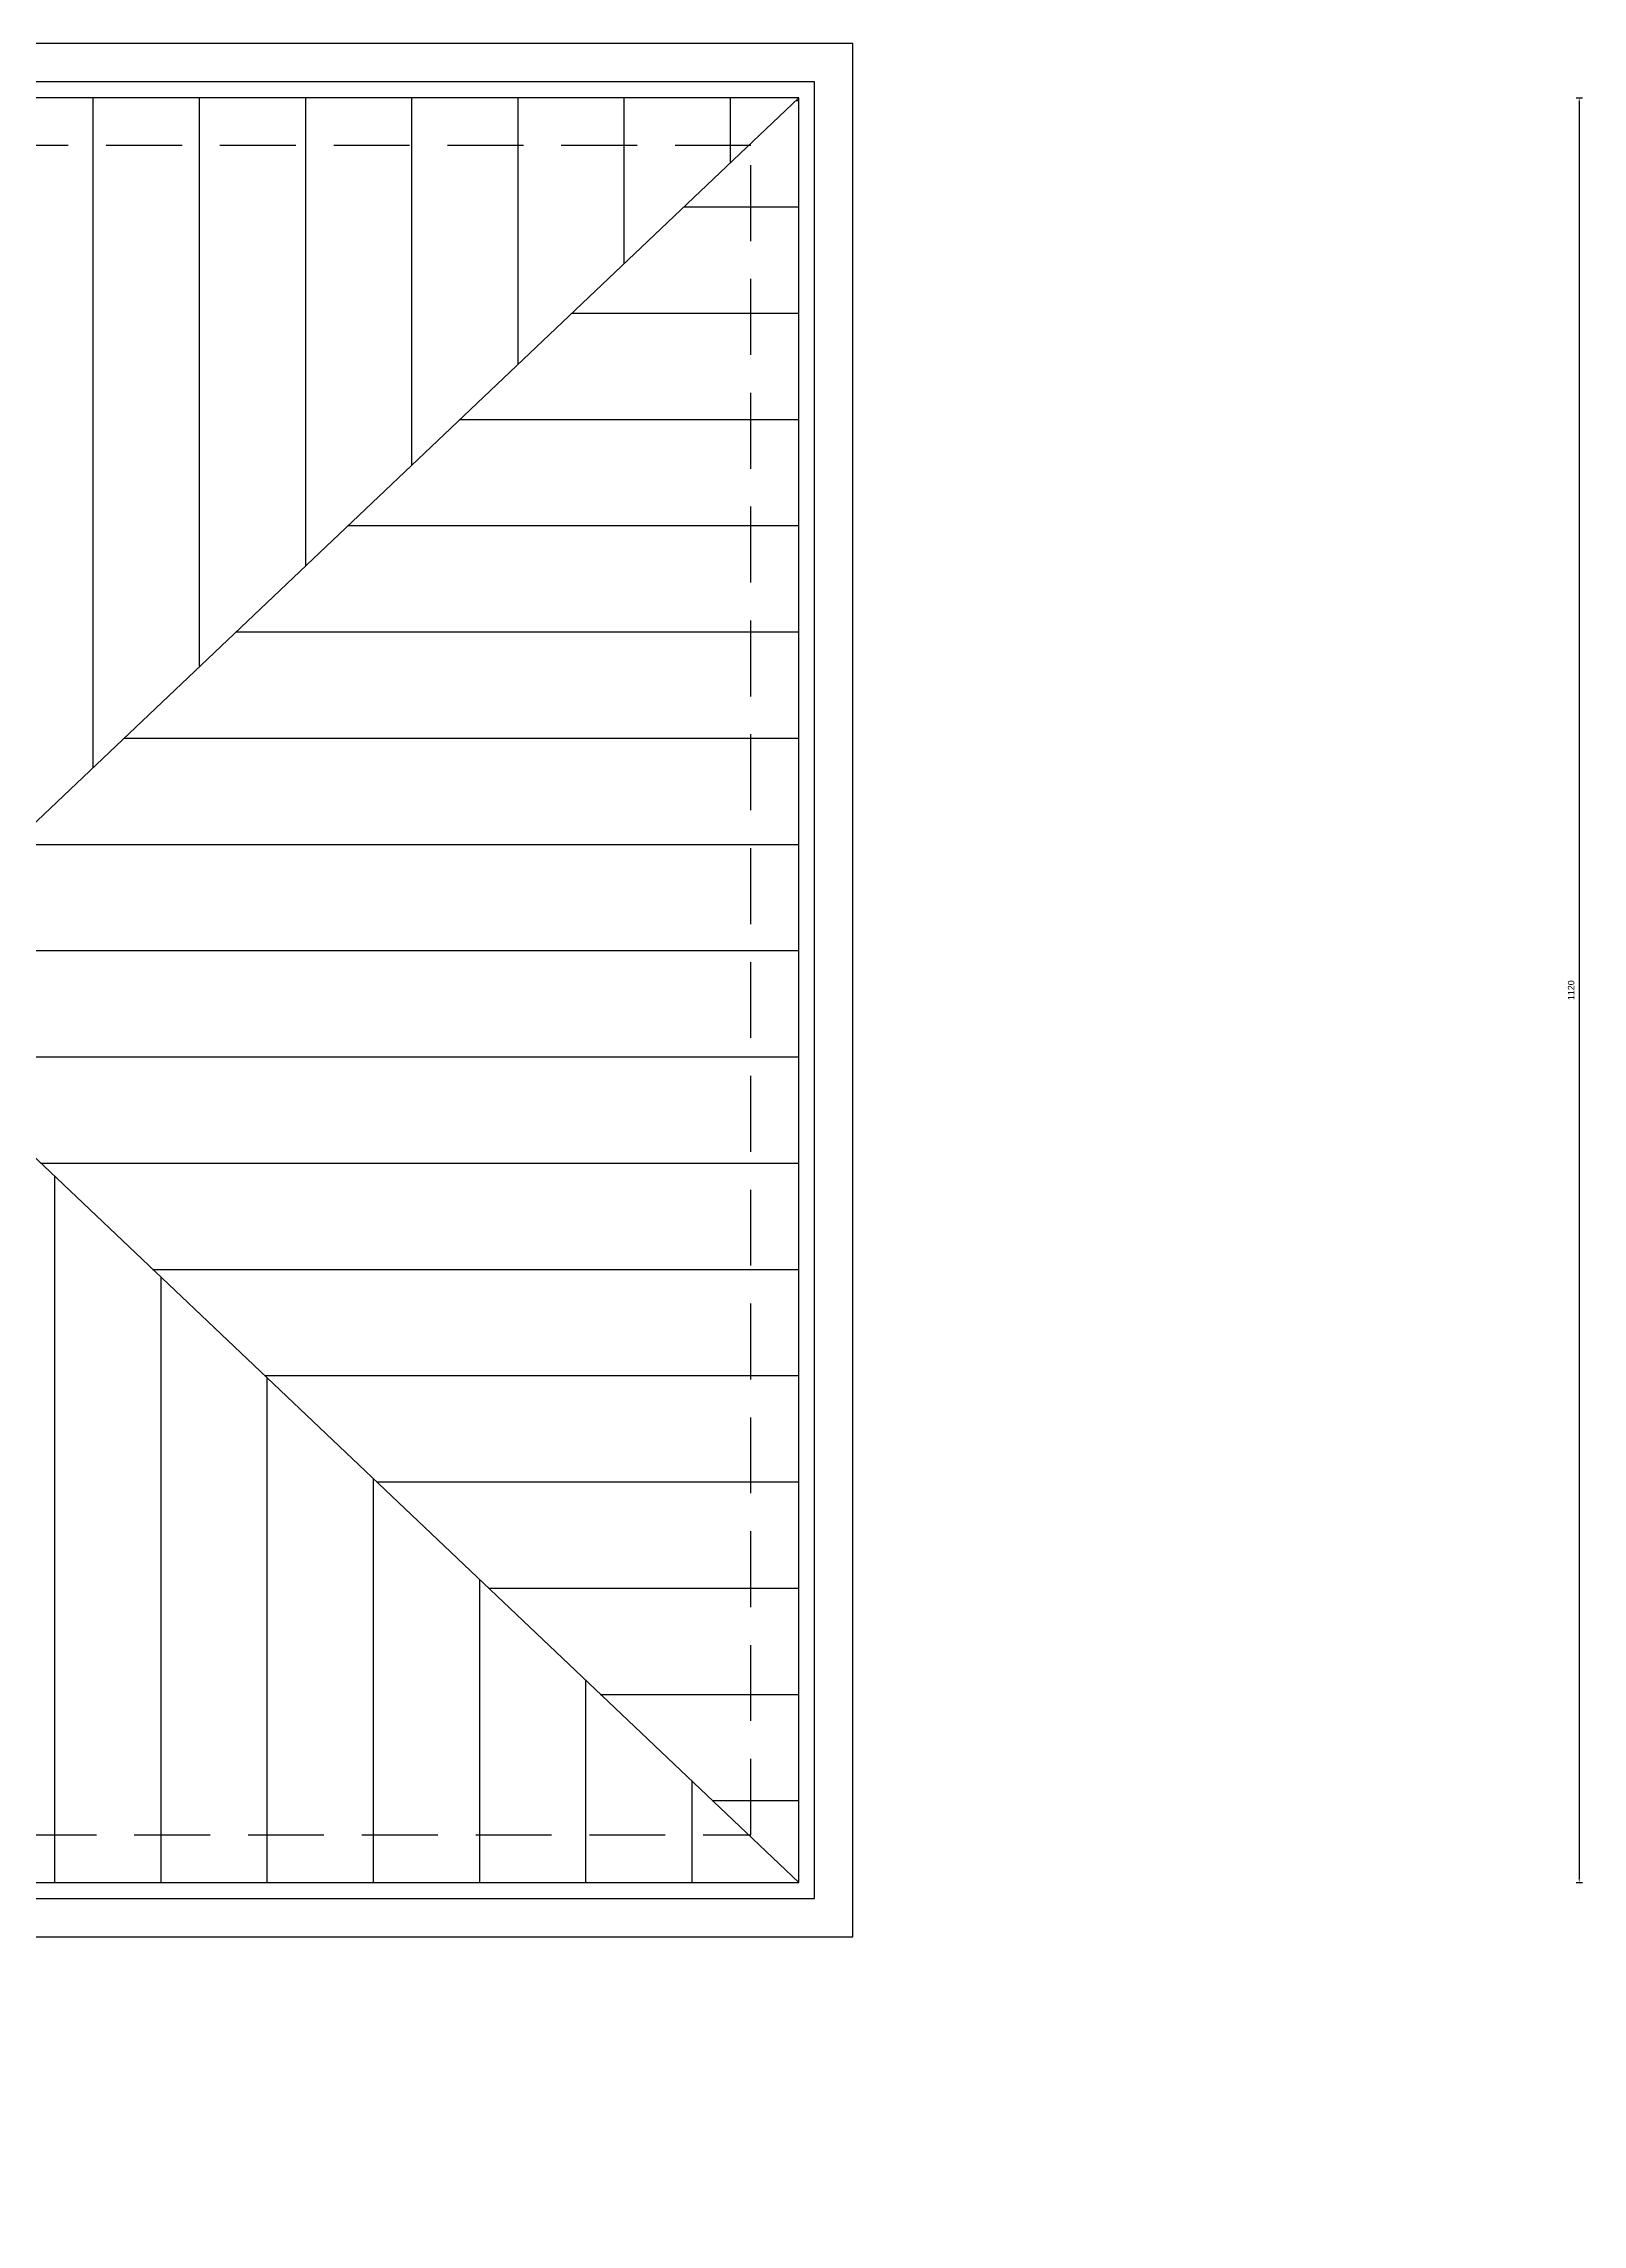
# Model space of a CAD drawing. Header units: millimetres. Extents: x 2100 to 32787, y 24082 to 35493.
# Drawn here: x 6486 to 7452, y 25169 to 26537 of the extents above; entities that cross this region are included whole.
import ezdxf

# ---------------------------------------------------------------- set-up
doc = ezdxf.new("R2010")
doc.units = ezdxf.units.MM
doc.linetypes.add('HIDDEN2', pattern=[4.7625, 3.175, -1.5875])
doc.layers.get('Defpoints').update_dxf_attribs({"color": 231, "linetype": 'HIDDEN2'})
doc.layers.add('TARAMA', color=130, linetype='Continuous')
doc.layers.add('ÖLÇÜ', color=181, linetype='Continuous')
doc.styles.get("Standard").update_dxf_attribs({"font": 'arial.ttf'})
doc.dimstyles.new('ISO-25', dxfattribs={"dimtxt": 4, "dimasz": 3, "dimexe": 2, "dimexo": 0.625, "dimgap": 3, "dimtad": 1, "dimtxsty": 'Standard', "dimcen": 2.5, "dimadec": 0, "dimazin": 0, "dimtfac": 1, "dimtix": 1, "dimtmove": 0, "dimatfit": 0, "dimfxl": 2, "dimfxlon": 1, "dimarcsym": 0})

# ---------------------------------------------------------------- blocks, each defined once
blk = doc.blocks.new('*D2625')
at = {"layer": 'Defpoints', "color": 0, "lineweight": 70, "ltscale": 3, "transparency": 16777216}
for p in [(6959.9, 25383.2), (6399.9, 25183.2), (6959.9, 24866.1)]:
    blk.add_point(p, dxfattribs=at)
at = {"layer": 'ÖLÇÜ', "color": 0, "lineweight": -2, "ltscale": 3, "transparency": 16777216}
for p, q in [((6399.9, 24868.1), (6399.9, 24864.1)), ((6402.9, 24866.1), (6956.9, 24866.1)), ((6959.9, 24868.1), (6959.9, 24864.1))]:
    blk.add_line(p, q, dxfattribs=at)
at = {"layer": 'ÖLÇÜ', "color": 0, "lineweight": 70, "ltscale": 3, "transparency": 16777216}
for points in [[(6402.9, 24866.6), (6402.9, 24865.6), (6399.9, 24866.1)], [(6956.9, 24866.6), (6956.9, 24865.6), (6959.9, 24866.1)]]:
    blk.add_solid(points, dxfattribs=at)
at = {"layer": 'ÖLÇÜ', "color": 0, "ltscale": 3, "transparency": 16777216, "insert": (6679.9, 24871.1), "char_height": 4, "attachment_point": 5}
blk.add_mtext('560', dxfattribs=at)
blk = doc.blocks.new('*D2626')
at = {"layer": 'Defpoints', "color": 0, "lineweight": 70, "ltscale": 3, "transparency": 16777216}
for p in [(6959.9, 26503.2), (6959.9, 25383.2), (7449.9, 25383.2)]:
    blk.add_point(p, dxfattribs=at)
at = {"layer": 'ÖLÇÜ', "color": 0, "lineweight": -2, "ltscale": 3, "transparency": 16777216}
for p, q in [((7447.9, 26503.2), (7451.9, 26503.2)), ((7449.9, 26500.2), (7449.9, 25386.2)), ((7447.9, 25383.2), (7451.9, 25383.2))]:
    blk.add_line(p, q, dxfattribs=at)
at = {"layer": 'ÖLÇÜ', "color": 0, "lineweight": 70, "ltscale": 3, "transparency": 16777216}
for points in [[(7449.4, 26500.2), (7450.4, 26500.2), (7449.9, 26503.2)], [(7449.4, 25386.2), (7450.4, 25386.2), (7449.9, 25383.2)]]:
    blk.add_solid(points, dxfattribs=at)
at = {"layer": 'ÖLÇÜ', "color": 0, "ltscale": 3, "transparency": 16777216, "insert": (7444.8, 25943.2), "char_height": 4, "attachment_point": 5, "rotation": 90}
blk.add_mtext('1120', dxfattribs=at)

msp = doc.modelspace()

# ---------------------------------------------------------------- hatches: boundary and pattern name
at = {"layer": 'TARAMA', "ltscale": 0.2, "transparency": 33554687}
h = msp.add_hatch(dxfattribs=at)
h.set_pattern_fill('ANSI31', color=256, scale=21, angle=225)
h.set_pattern_definition([(270, (-33688.07, -10499.88), (66.675, -7e-15), [])])
h.paths.add_polyline_path([(6959.864, 26503.22), (5669.864, 26503.22), (6260.364, 25943.22), (6314.864, 25943.22), (6369.364, 25943.22)])
h = msp.add_hatch(dxfattribs=at)
h.set_pattern_fill('ANSI31', color=256, scale=21, angle=135)
h.set_pattern_definition([(180, (-6951.93, -1568.75), (0, -66.675), [])])
h.paths.add_polyline_path([(6959.864, 26503.22), (6369.364, 25943.22), (6959.864, 25383.22)])
h = msp.add_hatch(dxfattribs=at)
h.set_pattern_fill('ANSI31', color=256, scale=21, angle=225)
h.set_pattern_definition([(270, (-641.4, 2575.69), (66.675, -7e-15), [])])
h.paths.add_polyline_path([(6049.864, 25383.22), (6224.864, 25583.22), (6399.864, 25383.22), (6959.864, 25383.22), (6369.364, 25943.22), (6314.864, 25943.22), (6260.364, 25943.22), (5669.864, 25383.22)])
h.paths.add_polyline_path([(6058.614, 25193.22), (6391.114, 25193.22), (6224.864, 25383.22)])

# ---------------------------------------------------------------- linework, layer by layer
at = {"ltscale": 0.2}
for q in [(6959.864, 26503.22), (6959.864, 25383.22)]:
    msp.add_line((6369.364, 25943.22), q, dxfattribs=at)
for points in [[(6399.864, 25349.22), (6993.864, 25349.22), (6993.864, 26537.22), (5635.864, 26537.22), (5635.864, 25349.22), (6049.864, 25349.22)], [(6399.864, 25373.22), (6969.864, 25373.22), (6969.864, 26513.22), (5659.864, 26513.22), (5659.864, 25373.22), (6049.864, 25373.22)], [(6399.864, 25383.22), (6959.864, 25383.22), (6959.864, 26503.22), (5669.864, 26503.22), (5669.864, 25383.22), (6049.864, 25383.22)]]:
    msp.add_lwpolyline(points, dxfattribs=at)
at = {"linetype": 'HIDDEN2', "ltscale": 15}
msp.add_lwpolyline([(6399.864, 25413.22), (6929.864, 25413.22), (6929.864, 26473.22), (5699.864, 26473.22), (5699.864, 25413.22), (6049.864, 25413.22)], dxfattribs=at)

# ---------------------------------------------------------------- dimensions: what is measured, and where the dimension line sits
at = {"layer": 'ÖLÇÜ', "ltscale": 3}
dim = msp.add_linear_dim(base=(7449.891, 25383.22), p1=(6959.864, 26503.22), p2=(6959.864, 25383.22), angle=90, dimstyle='ISO-25', dxfattribs=at)
dim.commit()
dim.dimension.update_dxf_attribs({"geometry": '*D2626', "text_midpoint": (7444.848, 25943.22)})
dim = msp.add_linear_dim(base=(6959.864, 24866.093), p1=(6399.864, 25183.22), p2=(6959.864, 25383.22), dimstyle='ISO-25', dxfattribs=at)
dim.commit()
dim.dimension.update_dxf_attribs({"geometry": '*D2625', "text_midpoint": (6679.864, 24871.135)})

doc.saveas('drawing.dxf')
